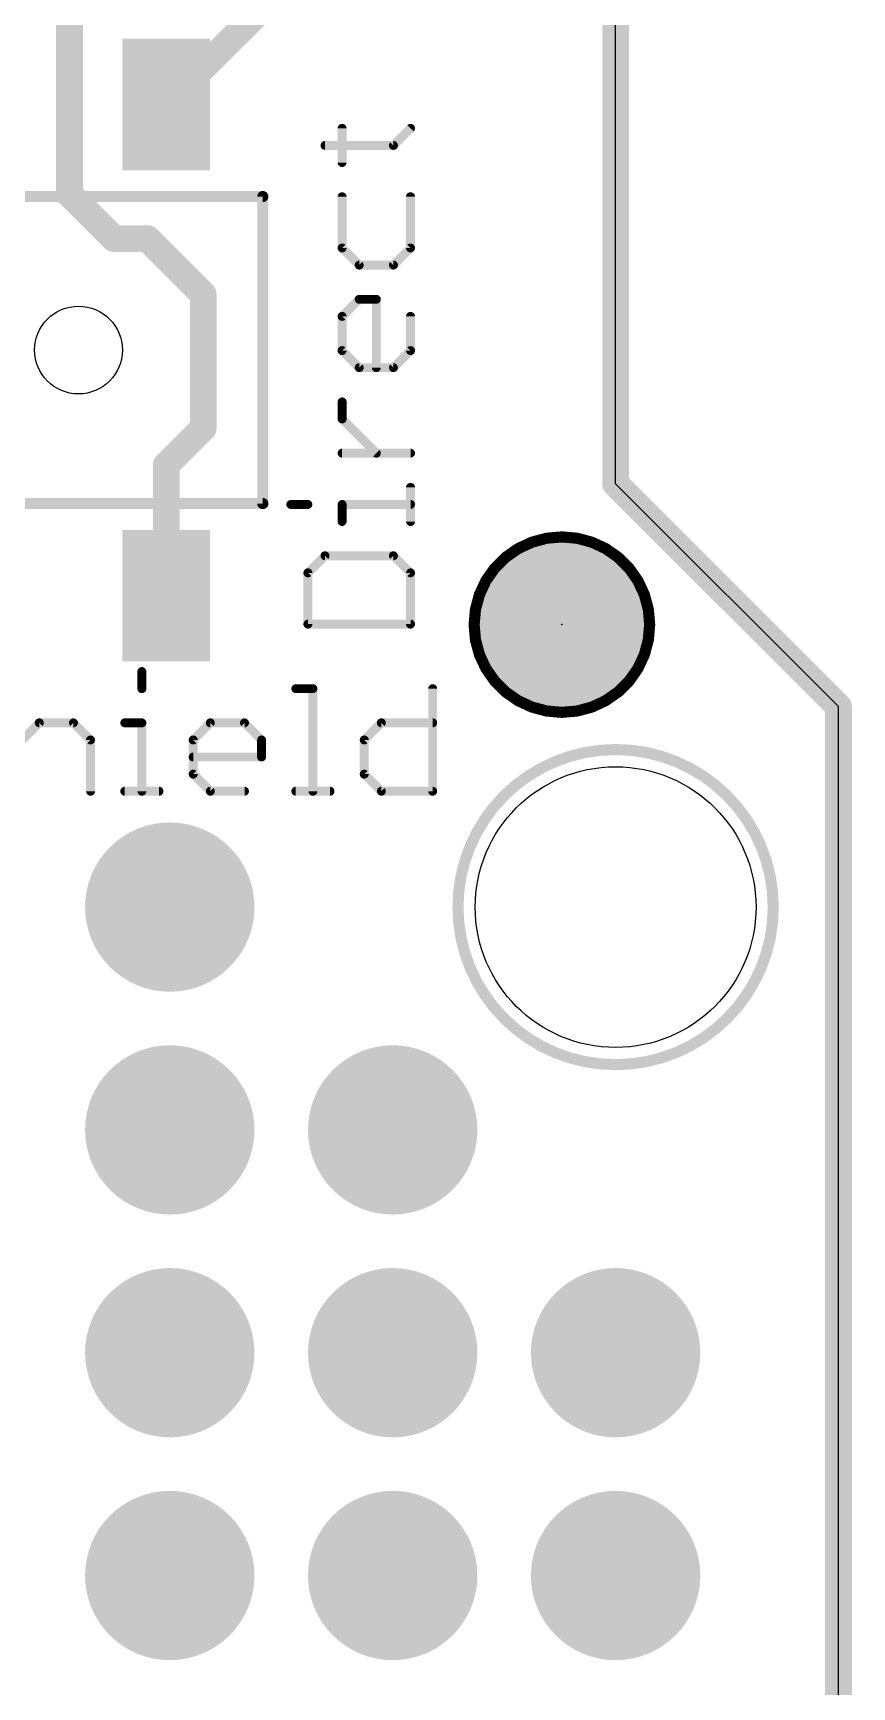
# Model space of a CAD drawing. Extents: x -4.4 to 68.7, y -2.2 to 55.1.
# Drawn here: x 59.4 to 68.73, y 26.67 to 45.52 of the extents above; entities that cross this region are included whole.
import ezdxf

# ---------------------------------------------------------------- set-up
doc = ezdxf.new("R2010")
doc.units = 0
for name, color, linetype in [('1', 12, 'CONTINUOUS'), ('16', 132, 'CONTINUOUS'), ('18', 110, 'CONTINUOUS'), ('20', 53, 'CONTINUOUS'), ('21', 40, 'CONTINUOUS'), ('23', 53, 'CONTINUOUS'), ('41', 12, 'CONTINUOUS'), ('51', 253, 'CONTINUOUS')]:
    doc.layers.add(name, color=color, linetype=linetype)

# ---------------------------------------------------------------- blocks, each defined once
blk = doc.blocks.new('PIE')
at = {"const_width": 0.5}
blk.add_lwpolyline([(0, -0.25, 1), (0, 0.25, 1), (0, -0.25)], format="xyb", dxfattribs=at)
blk = doc.blocks.new('RECT')
blk.add_solid([(-0.5, -0.5), (0.5, -0.5), (-0.5, 0.5), (0.5, 0.5)])
blk = doc.blocks.new('ROUNDV')
at = {"const_width": 0.5}
blk.add_lwpolyline([(0, -0.25, 1), (0, 0.25, 1), (0, -0.25)], format="xyb", dxfattribs=at)

msp = doc.modelspace()

# ---------------------------------------------------------------- linework, layer by layer
at = {"layer": '1', "const_width": 0.3048}
for points in [[(60.92, 44.71), (63.2, 46.99)], [(59.817, 43.688), (59.817, 45.847)], [(60.325, 43.18), (59.817, 43.688)], [(60.706, 43.18), (60.325, 43.18)], [(61.341, 42.545), (60.706, 43.18)], [(61.341, 41.021), (61.341, 42.545)], [(60.92, 40.6), (61.341, 41.021)], [(60.92, 39.11), (60.92, 40.6)]]:
    msp.add_lwpolyline(points, dxfattribs=at)
at = {"layer": '1', "const_width": 0.1524}
for points in [[(60.8661, 44.7639, 1), (60.9739, 44.6561)], [(59.8709, 43.7419, 1), (59.7631, 43.6341)], [(59.7408, 43.688, 1), (59.8932, 43.688)], [(60.325, 43.2562, 1), (60.325, 43.1038)], [(60.2711, 43.1261, 1), (60.3789, 43.2339)], [(60.7599, 43.2339, 1), (60.6521, 43.1261)], [(60.706, 43.1038, 1), (60.706, 43.2562)], [(61.4172, 42.545, 1), (61.2648, 42.545)], [(61.2871, 42.4911, 1), (61.3949, 42.5989)], [(61.3949, 40.9671, 1), (61.2871, 41.0749)], [(61.2648, 41.021, 1), (61.4172, 41.021)], [(60.9962, 40.6, 1), (60.8438, 40.6)], [(60.8661, 40.6539, 1), (60.9739, 40.5461)], [(60.8438, 39.11, 1), (60.9962, 39.11)]]:
    msp.add_lwpolyline(points, format="xyb", dxfattribs=at)
at = {"layer": '16', "const_width": 0.3048}
for points in [[(66.04, 40.386), (66.04, 51.816)], [(68.58, 37.846), (66.04, 40.386)], [(68.58, 5.08), (68.58, 37.846)]]:
    msp.add_lwpolyline(points, dxfattribs=at)
at = {"layer": '16', "const_width": 0.1524}
for points in [[(66.0939, 40.4399, 1), (65.9861, 40.3321)], [(65.9638, 40.386, 1), (66.1162, 40.386)], [(68.6562, 37.846, 1), (68.5038, 37.846)], [(68.5261, 37.7921, 1), (68.6339, 37.8999)]]:
    msp.add_lwpolyline(points, format="xyb", dxfattribs=at)
at = {"layer": '20'}
for p, q in [((66.04, 40.386), (66.04, 51.816)), ((68.58, 37.846), (66.04, 40.386)), ((68.58, 5.08), (68.58, 37.846))]:
    msp.add_line(p, q, dxfattribs=at)
for centre, radius in [((59.92, 41.91), 0.5), ((66.04, 35.56), 1.6)]:
    msp.add_circle(centre, radius, dxfattribs=at)
at = {"layer": '21'}
for points, const_width in [([(62.9236, 44.0481), (62.9236, 44.4379)], 0.1016), ([(63.5083, 44.243), (63.7032, 44.4379)], 0.1016), ([(62.7287, 44.243), (63.5083, 44.243)], 0.1016), ([(54.82, 43.66), (62.02, 43.66)], 0.127), ([(62.02, 43.66), (62.02, 40.16)], 0.127), ([(62.9236, 43.6583), (62.9236, 43.0736)], 0.1016), ([(63.7032, 43.0736), (63.7032, 43.6583)], 0.1016), ([(62.9236, 43.0736), (63.1185, 42.8787)], 0.1016), ([(63.5083, 42.8787), (63.7032, 43.0736)], 0.1016), ([(63.1185, 42.8787), (63.5083, 42.8787)], 0.1016), ([(62.9236, 42.294), (63.1185, 42.4889)], 0.1016), ([(63.1185, 42.4889), (63.3134, 42.4889)], 0.1016), ([(63.3134, 42.4889), (63.3134, 41.7093)], 0.1016), ([(62.9236, 41.9042), (62.9236, 42.294)], 0.1016), ([(63.7032, 42.294), (63.7032, 41.9042)], 0.1016), ([(63.1185, 41.7093), (62.9236, 41.9042)], 0.1016), ([(63.7032, 41.9042), (63.5083, 41.7093)], 0.1016), ([(63.5083, 41.7093), (63.1185, 41.7093)], 0.1016), ([(62.9236, 41.1246), (62.9236, 41.3195)], 0.1016), ([(63.3134, 40.7348), (62.9236, 41.1246)], 0.1016), ([(63.7032, 40.7348), (62.9236, 40.7348)], 0.1016), ([(63.7032, 39.9552), (63.7032, 40.345)], 0.1016), ([(62.02, 40.16), (54.82, 40.16)], 0.127), ([(62.3389, 40.1501), (62.5338, 40.1501)], 0.1016), ([(62.9236, 39.9552), (62.9236, 40.1501)], 0.1016), ([(62.9236, 40.1501), (63.7032, 40.1501)], 0.1016), ([(62.7287, 39.5654), (62.5338, 39.3705)], 0.1016), ([(63.5083, 39.5654), (62.7287, 39.5654)], 0.1016), ([(63.7032, 39.3705), (63.5083, 39.5654)], 0.1016), ([(62.5338, 39.3705), (62.5338, 38.7858)], 0.1016), ([(63.7032, 38.7858), (63.7032, 39.3705)], 0.1016), ([(62.5338, 38.7858), (63.7032, 38.7858)], 0.1016), ([(60.6421, 38.2451), (60.6421, 38.0502)], 0.1016), ([(62.3962, 38.0502), (62.5911, 38.0502)], 0.1016), ([(62.5911, 38.0502), (62.5911, 36.8808)], 0.1016), ([(63.9554, 38.0502), (63.9554, 36.8808)], 0.1016), ([(59.2778, 37.4655), (59.4727, 37.6604)], 0.1016), ([(59.4727, 37.6604), (59.8625, 37.6604)], 0.1016), ([(59.8625, 37.6604), (60.0574, 37.4655)], 0.1016), ([(60.4472, 37.6604), (60.6421, 37.6604)], 0.1016), ([(60.6421, 37.6604), (60.6421, 36.8808)], 0.1016), ([(61.2268, 37.4655), (61.4217, 37.6604)], 0.1016), ([(61.4217, 37.6604), (61.8115, 37.6604)], 0.1016), ([(61.8115, 37.6604), (62.0064, 37.4655)], 0.1016), ([(63.1758, 37.4655), (63.3707, 37.6604)], 0.1016), ([(63.3707, 37.6604), (63.9554, 37.6604)], 0.1016), ([(60.0574, 37.4655), (60.0574, 36.8808)], 0.1016), ([(61.2268, 37.0757), (61.2268, 37.4655)], 0.1016), ([(62.0064, 37.4655), (62.0064, 37.2706)], 0.1016), ([(63.1758, 37.0757), (63.1758, 37.4655)], 0.1016), ([(62.0064, 37.2706), (61.2268, 37.2706)], 0.1016), ([(61.4217, 36.8808), (61.2268, 37.0757)], 0.1016), ([(63.3707, 36.8808), (63.1758, 37.0757)], 0.1016), ([(60.4472, 36.8808), (60.837, 36.8808)], 0.1016), ([(61.8115, 36.8808), (61.4217, 36.8808)], 0.1016), ([(62.3962, 36.8808), (62.786, 36.8808)], 0.1016), ([(63.9554, 36.8808), (63.3707, 36.8808)], 0.1016)]:
    msp.add_lwpolyline(points, dxfattribs=dict(at, const_width=const_width))
for points, const_width in [([(62.949, 44.4379, 1), (62.8982, 44.4379)], 0.0508), ([(63.7212, 44.4199, 1), (63.6852, 44.4558)], 0.0508), ([(62.7287, 44.2684, 1), (62.7287, 44.2176)], 0.0508), ([(63.4903, 44.2609, 1), (63.5263, 44.225)], 0.0508), ([(63.5083, 44.2176, 1), (63.5083, 44.2684)], 0.0508), ([(62.8982, 44.0481, 1), (62.949, 44.0481)], 0.0508), ([(62.0518, 43.66, 1), (61.9883, 43.66)], 0.0635), ([(62.02, 43.6283, 1), (62.02, 43.6918)], 0.0635), ([(62.949, 43.6583, 1), (62.8982, 43.6583)], 0.0508), ([(63.7286, 43.6583, 1), (63.6778, 43.6583)], 0.0508), ([(62.9416, 43.0915, 1), (62.9056, 43.0556)], 0.0508), ([(62.8982, 43.0736, 1), (62.949, 43.0736)], 0.0508), ([(63.6778, 43.0736, 1), (63.7286, 43.0736)], 0.0508), ([(63.7212, 43.0556, 1), (63.6852, 43.0915)], 0.0508), ([(63.1185, 42.9041, 1), (63.1185, 42.8533)], 0.0508), ([(63.1005, 42.8607, 1), (63.1365, 42.8966)], 0.0508), ([(63.4903, 42.8966, 1), (63.5263, 42.8607)], 0.0508), ([(63.5083, 42.8533, 1), (63.5083, 42.9041)], 0.0508), ([(63.1185, 42.5143, 1), (63.1185, 42.4635)], 0.0508), ([(63.1365, 42.4709, 1), (63.1005, 42.5068)], 0.0508), ([(63.3388, 42.4889, 1), (63.288, 42.4889)], 0.0508), ([(63.3134, 42.4635, 1), (63.3134, 42.5143)], 0.0508), ([(62.949, 42.294, 1), (62.8982, 42.294)], 0.0508), ([(62.9056, 42.3119, 1), (62.9416, 42.276)], 0.0508), ([(63.7286, 42.294, 1), (63.6778, 42.294)], 0.0508), ([(62.9416, 41.9221, 1), (62.9056, 41.8862)], 0.0508), ([(62.8982, 41.9042, 1), (62.949, 41.9042)], 0.0508), ([(63.6778, 41.9042, 1), (63.7286, 41.9042)], 0.0508), ([(63.7212, 41.8862, 1), (63.6852, 41.9221)], 0.0508), ([(63.1185, 41.7347, 1), (63.1185, 41.6839)], 0.0508), ([(63.1005, 41.6913, 1), (63.1365, 41.7273)], 0.0508), ([(63.288, 41.7093, 1), (63.3388, 41.7093)], 0.0508), ([(63.4903, 41.7273, 1), (63.5263, 41.6913)], 0.0508), ([(63.5083, 41.6839, 1), (63.5083, 41.7347)], 0.0508), ([(62.949, 41.3195, 1), (62.8982, 41.3195)], 0.0508), ([(62.9416, 41.1426, 1), (62.9056, 41.1066)], 0.0508), ([(62.8982, 41.1246, 1), (62.949, 41.1246)], 0.0508), ([(62.9236, 40.7602, 1), (62.9236, 40.7094)], 0.0508), ([(63.2954, 40.7168, 1), (63.3314, 40.7528)], 0.0508), ([(63.7032, 40.7094, 1), (63.7032, 40.7602)], 0.0508), ([(63.7286, 40.345, 1), (63.6778, 40.345)], 0.0508), ([(61.9883, 40.16, 1), (62.0518, 40.16)], 0.0635), ([(62.02, 40.1283, 1), (62.02, 40.1918)], 0.0635), ([(62.3389, 40.1755, 1), (62.3389, 40.1247)], 0.0508), ([(62.5338, 40.1247, 1), (62.5338, 40.1755)], 0.0508), ([(62.949, 40.1501, 1), (62.8982, 40.1501)], 0.0508), ([(62.9236, 40.1755, 1), (62.9236, 40.1247)], 0.0508), ([(63.7032, 40.1247, 1), (63.7032, 40.1755)], 0.0508), ([(62.8982, 39.9552, 1), (62.949, 39.9552)], 0.0508), ([(63.6778, 39.9552, 1), (63.7286, 39.9552)], 0.0508), ([(62.7287, 39.5908, 1), (62.7287, 39.54)], 0.0508), ([(62.7467, 39.5474, 1), (62.7107, 39.5834)], 0.0508), ([(63.5263, 39.5834, 1), (63.4903, 39.5474)], 0.0508), ([(63.5083, 39.54, 1), (63.5083, 39.5908)], 0.0508), ([(62.5158, 39.3885, 1), (62.5518, 39.3525)], 0.0508), ([(62.5592, 39.3705, 1), (62.5084, 39.3705)], 0.0508), ([(63.7286, 39.3705, 1), (63.6778, 39.3705)], 0.0508), ([(63.6852, 39.3525, 1), (63.7212, 39.3885)], 0.0508), ([(62.5338, 38.8112, 1), (62.5338, 38.7604)], 0.0508), ([(62.5084, 38.7858, 1), (62.5592, 38.7858)], 0.0508), ([(63.6778, 38.7858, 1), (63.7286, 38.7858)], 0.0508), ([(63.7032, 38.7604, 1), (63.7032, 38.8112)], 0.0508), ([(60.6675, 38.2451, 1), (60.6167, 38.2451)], 0.0508), ([(62.3962, 38.0756, 1), (62.3962, 38.0248)], 0.0508), ([(62.6165, 38.0502, 1), (62.5657, 38.0502)], 0.0508), ([(62.5911, 38.0248, 1), (62.5911, 38.0756)], 0.0508), ([(63.9808, 38.0502, 1), (63.93, 38.0502)], 0.0508), ([(60.6167, 38.0502, 1), (60.6675, 38.0502)], 0.0508), ([(59.4727, 37.6858, 1), (59.4727, 37.635)], 0.0508), ([(59.4907, 37.6424, 1), (59.4547, 37.6784)], 0.0508), ([(59.8805, 37.6784, 1), (59.8445, 37.6424)], 0.0508), ([(59.8625, 37.635, 1), (59.8625, 37.6858)], 0.0508), ([(60.4472, 37.6858, 1), (60.4472, 37.635)], 0.0508), ([(60.6675, 37.6604, 1), (60.6167, 37.6604)], 0.0508), ([(60.6421, 37.635, 1), (60.6421, 37.6858)], 0.0508), ([(61.4217, 37.6858, 1), (61.4217, 37.635)], 0.0508), ([(61.4397, 37.6424, 1), (61.4037, 37.6784)], 0.0508), ([(61.8295, 37.6784, 1), (61.7935, 37.6424)], 0.0508), ([(61.8115, 37.635, 1), (61.8115, 37.6858)], 0.0508), ([(63.3707, 37.6858, 1), (63.3707, 37.635)], 0.0508), ([(63.3886, 37.6424, 1), (63.3527, 37.6784)], 0.0508), ([(63.9554, 37.635, 1), (63.9554, 37.6858)], 0.0508), ([(60.0828, 37.4655, 1), (60.032, 37.4655)], 0.0508), ([(60.0394, 37.4475, 1), (60.0754, 37.4835)], 0.0508), ([(61.2088, 37.4835, 1), (61.2448, 37.4475)], 0.0508), ([(61.2522, 37.4655, 1), (61.2014, 37.4655)], 0.0508), ([(62.0318, 37.4655, 1), (61.981, 37.4655)], 0.0508), ([(61.9884, 37.4475, 1), (62.0244, 37.4835)], 0.0508), ([(63.1578, 37.4835, 1), (63.1938, 37.4475)], 0.0508), ([(63.2012, 37.4655, 1), (63.1504, 37.4655)], 0.0508), ([(61.2268, 37.296, 1), (61.2268, 37.2452)], 0.0508), ([(61.981, 37.2706, 1), (62.0318, 37.2706)], 0.0508), ([(62.0064, 37.2452, 1), (62.0064, 37.296)], 0.0508), ([(61.2448, 37.0937, 1), (61.2088, 37.0577)], 0.0508), ([(61.2014, 37.0757, 1), (61.2522, 37.0757)], 0.0508), ([(63.1938, 37.0937, 1), (63.1578, 37.0577)], 0.0508), ([(63.1504, 37.0757, 1), (63.2012, 37.0757)], 0.0508), ([(60.032, 36.8808, 1), (60.0828, 36.8808)], 0.0508), ([(60.4472, 36.9062, 1), (60.4472, 36.8554)], 0.0508), ([(60.6167, 36.8808, 1), (60.6675, 36.8808)], 0.0508), ([(60.837, 36.8554, 1), (60.837, 36.9062)], 0.0508), ([(61.4217, 36.9062, 1), (61.4217, 36.8554)], 0.0508), ([(61.4037, 36.8628, 1), (61.4397, 36.8988)], 0.0508), ([(61.8115, 36.8554, 1), (61.8115, 36.9062)], 0.0508), ([(62.3962, 36.9062, 1), (62.3962, 36.8554)], 0.0508), ([(62.5657, 36.8808, 1), (62.6165, 36.8808)], 0.0508), ([(62.786, 36.8554, 1), (62.786, 36.9062)], 0.0508), ([(63.3707, 36.9062, 1), (63.3707, 36.8554)], 0.0508), ([(63.3527, 36.8628, 1), (63.3886, 36.8988)], 0.0508), ([(63.93, 36.8808, 1), (63.9808, 36.8808)], 0.0508), ([(63.9554, 36.8554, 1), (63.9554, 36.9062)], 0.0508)]:
    msp.add_lwpolyline(points, format="xyb", dxfattribs=dict(at, const_width=const_width))
at = {"layer": '23'}
msp.add_point((65.428, 38.78), dxfattribs=at)
at = {"layer": '41', "const_width": 0.127}
for points in [[(65.086, 39.7197), (64.928, 39.646)], [(65.2544, 39.7648), (65.086, 39.7197)], [(65.2028, 39.751), (65.6532, 39.751)], [(65.428, 39.78), (65.2544, 39.7648)], [(65.6016, 39.7648), (65.428, 39.78)], [(65.77, 39.7197), (65.6016, 39.7648)], [(65.928, 39.646), (65.77, 39.7197)], [(64.7852, 39.546), (64.662, 39.4228)], [(64.928, 39.646), (64.7852, 39.546)], [(64.8965, 39.624), (65.9595, 39.624)], [(66.0708, 39.546), (65.928, 39.646)], [(66.194, 39.4228), (66.0708, 39.546)], [(64.662, 39.4228), (64.562, 39.28)], [(64.625, 39.37), (66.231, 39.37)], [(64.7362, 39.497), (66.1198, 39.497)], [(66.294, 39.28), (66.194, 39.4228)], [(64.562, 39.28), (64.4883, 39.122)], [(64.5447, 39.243), (66.3113, 39.243)], [(66.3677, 39.122), (66.294, 39.28)], [(64.4883, 39.122), (64.4432, 38.9536)], [(64.4527, 38.989), (66.4033, 38.989)], [(64.4867, 39.116), (66.3693, 39.116)], [(66.4128, 38.9536), (66.3677, 39.122)], [(64.4432, 38.9536), (64.428, 38.78)], [(64.428, 38.78), (64.4432, 38.6064)], [(64.4352, 38.862), (66.4208, 38.862)], [(66.428, 38.78), (66.4128, 38.9536)], [(66.4128, 38.6064), (66.428, 38.78)], [(64.4319, 38.735), (66.4241, 38.735)], [(64.443, 38.608), (66.413, 38.608)], [(64.4432, 38.6064), (64.4883, 38.438)], [(66.3677, 38.438), (66.4128, 38.6064)], [(64.4768, 38.481), (66.3792, 38.481)], [(64.4883, 38.438), (64.562, 38.28)], [(66.294, 38.28), (66.3677, 38.438)], [(64.5275, 38.354), (66.3285, 38.354)], [(64.562, 38.28), (64.662, 38.1372)], [(64.5991, 38.227), (66.2569, 38.227)], [(66.194, 38.1372), (66.294, 38.28)], [(64.662, 38.1372), (64.7852, 38.014)], [(64.6992, 38.1), (66.1568, 38.1)], [(66.0708, 38.014), (66.194, 38.1372)], [(64.7852, 38.014), (64.928, 37.914)], [(64.8437, 37.973), (66.0123, 37.973)], [(64.928, 37.914), (65.086, 37.8403)], [(65.0738, 37.846), (65.7822, 37.846)], [(65.086, 37.8403), (65.2544, 37.7952)], [(65.6016, 37.7952), (65.77, 37.8403)], [(65.77, 37.8403), (65.928, 37.914)], [(65.928, 37.914), (66.0708, 38.014)], [(65.2544, 37.7952), (65.428, 37.78)], [(65.428, 37.78), (65.6016, 37.7952)]]:
    msp.add_lwpolyline(points, dxfattribs=at)
at = {"layer": '41', "const_width": 0.0635}
for points in [[(65.0778, 39.7504, 1), (65.0942, 39.689)], [(65.0994, 39.6909, 1), (65.0726, 39.7485)], [(65.2028, 39.7828, 1), (65.2028, 39.7193)], [(65.2516, 39.7964, 1), (65.2571, 39.7332)], [(65.2626, 39.7341, 1), (65.2461, 39.7955)], [(65.4308, 39.8116, 1), (65.4252, 39.7484)], [(65.4308, 39.7484, 1), (65.4252, 39.8116)], [(65.6099, 39.7955, 1), (65.5934, 39.7341)], [(65.5989, 39.7332, 1), (65.6044, 39.7964)], [(65.6532, 39.7193, 1), (65.6532, 39.7828)], [(65.7834, 39.7485, 1), (65.7566, 39.6909)], [(65.7618, 39.689, 1), (65.7782, 39.7504)], [(64.767, 39.5721, 1), (64.8034, 39.52)], [(64.8077, 39.5236, 1), (64.7628, 39.5685)], [(64.8965, 39.6558, 1), (64.8965, 39.5922)], [(64.9146, 39.6748, 1), (64.9414, 39.6172)], [(64.9462, 39.62, 1), (64.9098, 39.672)], [(65.9462, 39.672, 1), (65.9098, 39.62)], [(65.9146, 39.6172, 1), (65.9414, 39.6748)], [(65.9595, 39.5922, 1), (65.9595, 39.6558)], [(66.0932, 39.5685, 1), (66.0483, 39.5236)], [(66.0526, 39.52, 1), (66.089, 39.5721)], [(64.625, 39.4018, 1), (64.625, 39.3383)], [(64.6395, 39.4452, 1), (64.6844, 39.4003)], [(64.688, 39.4046, 1), (64.6359, 39.441)], [(64.7362, 39.5288, 1), (64.7362, 39.4652)], [(66.1198, 39.4652, 1), (66.1198, 39.5288)], [(66.2201, 39.441, 1), (66.168, 39.4046)], [(66.1716, 39.4003, 1), (66.2165, 39.4452)], [(66.231, 39.3383, 1), (66.231, 39.4018)], [(64.5447, 39.2748, 1), (64.5447, 39.2112)], [(64.536, 39.2982, 1), (64.588, 39.2618)], [(64.5908, 39.2666, 1), (64.5332, 39.2934)], [(66.3228, 39.2934, 1), (66.2652, 39.2666)], [(66.268, 39.2618, 1), (66.32, 39.2982)], [(66.3113, 39.2112, 1), (66.3113, 39.2748)], [(64.4527, 39.0208, 1), (64.4527, 38.9573)], [(64.4867, 39.1478, 1), (64.4867, 39.0842)], [(64.4595, 39.1354, 1), (64.5171, 39.1086)], [(64.519, 39.1138, 1), (64.4576, 39.1302)], [(66.3984, 39.1302, 1), (66.337, 39.1138)], [(66.3389, 39.1086, 1), (66.3965, 39.1354)], [(66.3693, 39.0842, 1), (66.3693, 39.1478)], [(66.4033, 38.9573, 1), (66.4033, 39.0208)], [(64.4596, 38.7828, 1), (64.3964, 38.7772)], [(64.4352, 38.8938, 1), (64.4352, 38.8302)], [(64.4125, 38.9619, 1), (64.4739, 38.9454)], [(64.4748, 38.9509, 1), (64.4116, 38.9564)], [(66.4444, 38.9564, 1), (66.3812, 38.9509)], [(66.3821, 38.9454, 1), (66.4435, 38.9619)], [(66.4596, 38.7772, 1), (66.3964, 38.7828)], [(66.4208, 38.8302, 1), (66.4208, 38.8938)], [(64.3964, 38.7828, 1), (64.4596, 38.7772)], [(64.4319, 38.7668, 1), (64.4319, 38.7032)], [(64.443, 38.6398, 1), (64.443, 38.5763)], [(64.4739, 38.6146, 1), (64.4125, 38.5981)], [(66.4435, 38.5981, 1), (66.3821, 38.6146)], [(66.3964, 38.7772, 1), (66.4596, 38.7828)], [(66.413, 38.5763, 1), (66.413, 38.6398)], [(66.4241, 38.7032, 1), (66.4241, 38.7668)], [(64.4116, 38.6036, 1), (64.4748, 38.6091)], [(64.4768, 38.5128, 1), (64.4768, 38.4492)], [(64.5171, 38.4514, 1), (64.4595, 38.4246)], [(64.4576, 38.4298, 1), (64.519, 38.4462)], [(66.337, 38.4462, 1), (66.3984, 38.4298)], [(66.3965, 38.4246, 1), (66.3389, 38.4514)], [(66.3792, 38.4492, 1), (66.3792, 38.5128)], [(66.3812, 38.6091, 1), (66.4444, 38.6036)], [(64.5275, 38.3858, 1), (64.5275, 38.3222)], [(64.588, 38.2982, 1), (64.536, 38.2618)], [(64.5332, 38.2666, 1), (64.5908, 38.2934)], [(64.5991, 38.2588, 1), (64.5991, 38.1953)], [(66.2569, 38.1953, 1), (66.2569, 38.2588)], [(66.2652, 38.2934, 1), (66.3228, 38.2666)], [(66.32, 38.2618, 1), (66.268, 38.2982)], [(66.3285, 38.3222, 1), (66.3285, 38.3858)], [(64.6844, 38.1597, 1), (64.6395, 38.1148)], [(64.6359, 38.119, 1), (64.688, 38.1554)], [(64.6992, 38.1318, 1), (64.6992, 38.0682)], [(66.1568, 38.0682, 1), (66.1568, 38.1318)], [(66.168, 38.1554, 1), (66.2201, 38.119)], [(66.2165, 38.1148, 1), (66.1716, 38.1597)], [(64.8034, 38.04, 1), (64.767, 37.9879)], [(64.7628, 37.9915, 1), (64.8077, 38.0364)], [(64.8437, 38.0048, 1), (64.8437, 37.9412)], [(64.9414, 37.9428, 1), (64.9146, 37.8852)], [(64.9098, 37.888, 1), (64.9462, 37.94)], [(65.0738, 37.8778, 1), (65.0738, 37.8143)], [(65.0942, 37.871, 1), (65.0778, 37.8096)], [(65.0726, 37.8115, 1), (65.0994, 37.8691)], [(65.7566, 37.8691, 1), (65.7834, 37.8115)], [(65.7782, 37.8096, 1), (65.7618, 37.871)], [(65.7822, 37.8143, 1), (65.7822, 37.8778)], [(65.9098, 37.94, 1), (65.9462, 37.888)], [(65.9414, 37.8852, 1), (65.9146, 37.9428)], [(66.0123, 37.9412, 1), (66.0123, 38.0048)], [(66.0483, 38.0364, 1), (66.0932, 37.9915)], [(66.089, 37.9879, 1), (66.0526, 38.04)], [(65.2571, 37.8268, 1), (65.2516, 37.7636)], [(65.2461, 37.7645, 1), (65.2626, 37.8259)], [(65.4252, 37.8116, 1), (65.4308, 37.7484)], [(65.4252, 37.7484, 1), (65.4308, 37.8116)], [(65.5934, 37.8259, 1), (65.6099, 37.7645)], [(65.6044, 37.7636, 1), (65.5989, 37.8268)]]:
    msp.add_lwpolyline(points, format="xyb", dxfattribs=at)
at = {"layer": '51', "const_width": 0.127}
msp.add_lwpolyline([(66.04, 33.764, 1), (66.04, 37.356, 1), (66.04, 33.764)], format="xyb", dxfattribs=at)

# ---------------------------------------------------------------- block references
at = {"layer": '1', "yscale": 1.5, "rotation": 180}
for p in [(60.92, 44.71), (60.92, 39.11)]:
    msp.add_blockref('RECT', p, dxfattribs=at)
at = {"layer": '1'}
msp.add_blockref('PIE', (65.428, 38.78), dxfattribs=at)
at = {"layer": '18', "xscale": 1.9304, "yscale": 1.9304}
for p in [(60.96, 35.56), (60.96, 35.56), (60.96, 33.02), (60.96, 33.02), (63.5, 33.02), (63.5, 33.02), (60.96, 30.48), (60.96, 30.48), (63.5, 30.48), (63.5, 30.48), (66.04, 30.48), (66.04, 30.48), (60.96, 27.94), (60.96, 27.94), (63.5, 27.94), (63.5, 27.94), (66.04, 27.94), (66.04, 27.94)]:
    msp.add_blockref('ROUNDV', p, dxfattribs=at)

doc.saveas('drawing.dxf')
